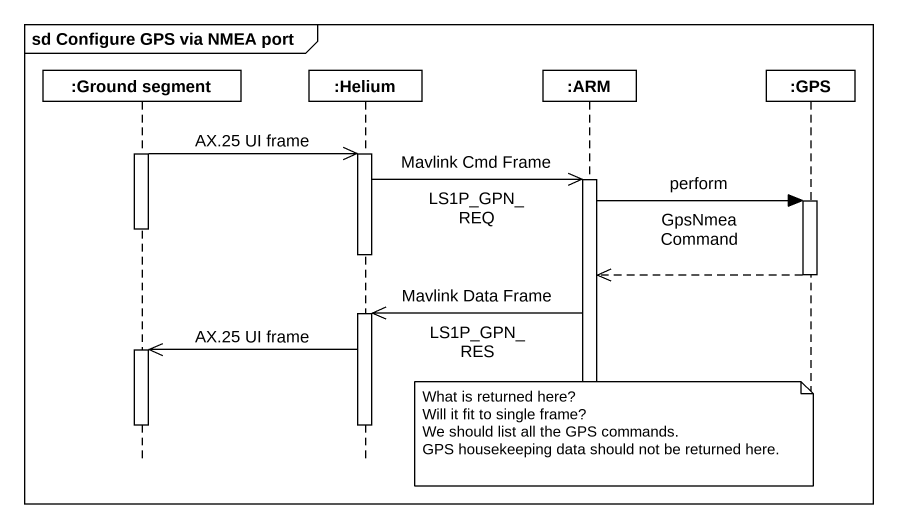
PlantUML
@startuml
mainframe sd Configure GPS via NMEA port
hide footbox
participant ":Ground segment" as Ground_segment
participant ":Helium" as Helium
participant ":ARM" as ARM
participant ":GPS" as GPS

activate Ground_segment
Ground_segment ->> Helium : AX.25 UI frame
activate Helium
Helium ->> ARM : Mavlink Cmd Frame\nLS1P_GPN_REQ
activate ARM
ARM -> GPS : perform\nGpsNmeaCommand
activate GPS
deactivate Ground_segment
deactivate Helium
GPS -->> ARM
deactivate GPS
ARM ->> Helium : Mavlink Data Frame\nLS1P_GPN_RES
activate Helium
Helium ->> Ground_segment : AX.25 UI frame
activate Ground_segment
deactivate ARM
deactivate Ground_segment
deactivate Helium
note over ARM
  What is returned here?
  Will it fit to single frame?
  We should list all the GPS commands.
  GPS housekeeping data should not be returned here.
end note
@enduml
